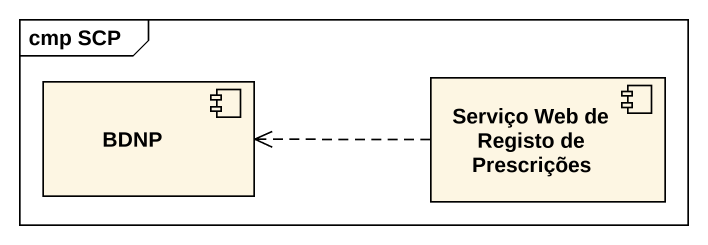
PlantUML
@startuml
mainframe cmp SCP
component BDNP
component "Serviço Web de Registo de Prescrições" as Serviço_Web_de_Registo_de
Serviço_Web_de_Registo_de .left.> BDNP
@enduml
